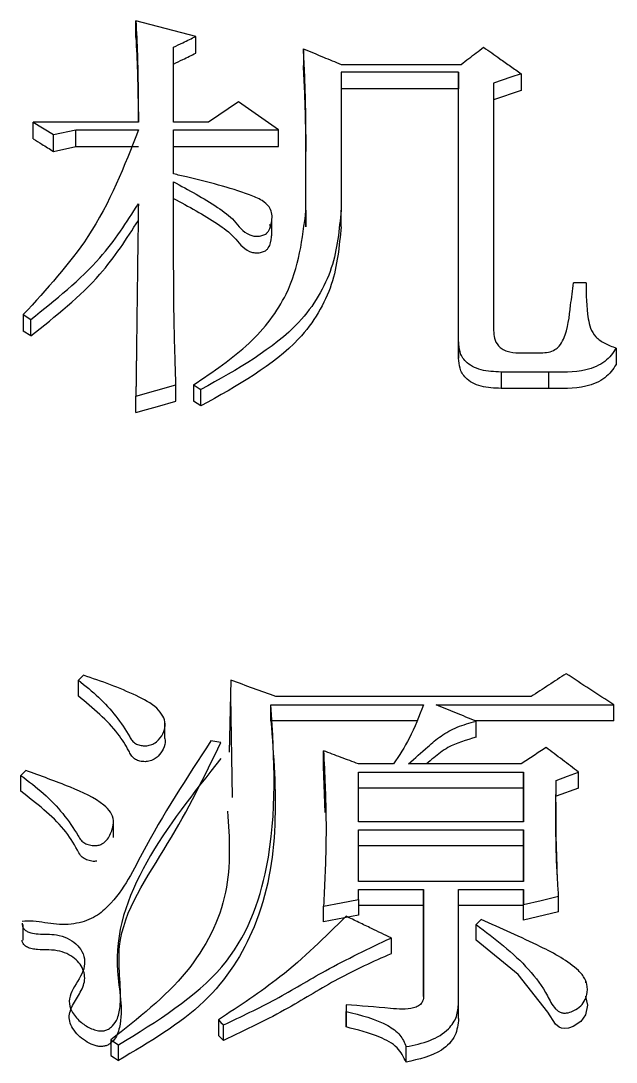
# Model space of a CAD drawing. Header units: millimetres. Extents: x 2379 to 4059, y 879 to 2067.
# Drawn here: x 2711.933 to 2714.507, y 1840.408 to 1844.911 of the extents above; entities that cross this region are included whole.
import ezdxf

# ---------------------------------------------------------------- set-up
doc = ezdxf.new("R2010")
doc.units = ezdxf.units.MM

msp = doc.modelspace()

# ---------------------------------------------------------------- linework, layer by layer
at = {"color": 7, "linetype": 'Continuous', "lineweight": 25}
for p, q in [((2712.6901, 1844.844), (2712.4304, 1844.9111)), ((2712.4304, 1844.8383), (2712.4304, 1844.9111)), ((2712.6901, 1844.7712), (2712.6901, 1844.844)), ((2712.5927, 1844.473), (2712.5927, 1844.7969)), ((2713.1552, 1844.7902), (2713.1552, 1844.7175)), ((2713.3175, 1844.7229), (2713.8367, 1844.7229)), ((2713.3175, 1844.6892), (2713.3175, 1844.0926)), ((2713.8259, 1844.6892), (2713.3175, 1844.6892)), ((2713.8259, 1843.5236), (2713.8259, 1844.6892)), ((2713.8259, 1844.6892), (2713.8259, 1844.6166)), ((2713.9773, 1844.642), (2713.9773, 1843.5718)), ((2714.0963, 1844.6824), (2714.0963, 1844.6099)), ((2713.8259, 1844.6166), (2713.3175, 1844.6166)), ((2713.8259, 1843.4525), (2713.8259, 1844.6166)), ((2714.0963, 1844.6099), (2713.9773, 1844.5695)), ((2712.874, 1844.561), (2712.7441, 1844.473)), ((2713.047, 1844.4392), (2712.874, 1844.561)), ((2711.9869, 1844.4731), (2712.0735, 1844.4189)), ((2712.4413, 1844.4731), (2711.9869, 1844.4731)), ((2711.9869, 1844.4008), (2711.9869, 1844.4731)), ((2712.7441, 1844.473), (2712.5927, 1844.473)), ((2712.0735, 1844.4189), (2712.1708, 1844.4392)), ((2712.0735, 1844.3467), (2712.0735, 1844.4189)), ((2712.1708, 1844.4392), (2712.4412, 1844.4392)), ((2712.1708, 1844.367), (2712.1708, 1844.4392)), ((2712.5927, 1844.4392), (2713.047, 1844.4392)), ((2712.5927, 1844.2492), (2712.5927, 1844.4392)), ((2713.047, 1844.367), (2713.047, 1844.4392)), ((2713.166, 1844.0926), (2713.166, 1844.4189)), ((2713.166, 1844.4189), (2713.166, 1844.3467)), ((2712.0735, 1844.3467), (2712.1708, 1844.367)), ((2712.1708, 1844.367), (2712.4412, 1844.367)), ((2712.5927, 1844.367), (2713.047, 1844.367)), ((2713.166, 1844.0208), (2713.166, 1844.3467)), ((2713.0177, 1843.9813), (2713.0177, 1844.0538)), ((2713.166, 1844.0926), (2713.166, 1844.0208)), ((2713.3175, 1844.0208), (2713.3175, 1844.0926)), ((2714.3776, 1843.778), (2714.3235, 1843.778)), ((2711.9437, 1843.6406), (2711.9761, 1843.62)), ((2711.9437, 1843.6406), (2711.9437, 1843.5694)), ((2711.9761, 1843.5488), (2711.9761, 1843.62)), ((2711.9761, 1843.5488), (2711.9437, 1843.5694)), ((2713.8259, 1843.5236), (2713.8259, 1843.4525)), ((2714.0855, 1843.4753), (2714.1829, 1843.4753)), ((2714.5074, 1843.496), (2714.5074, 1843.425)), ((2714.2153, 1843.3924), (2714.0098, 1843.3924)), ((2714.0098, 1843.3924), (2714.0098, 1843.3216)), ((2714.2153, 1843.3924), (2714.2153, 1843.3216)), ((2712.4305, 1843.2887), (2712.6035, 1843.3371)), ((2712.6035, 1843.2664), (2712.6035, 1843.3371)), ((2712.4305, 1843.218), (2712.4305, 1843.2887)), ((2712.7117, 1843.2456), (2712.7117, 1843.3164)), ((2714.2153, 1843.3216), (2714.0098, 1843.3216)), ((2712.7117, 1843.2456), (2712.6793, 1843.2664)), ((2712.1817, 1841.9906), (2712.1817, 1842.0597)), ((2712.8415, 1842.0596), (2712.8335, 1841.7479)), ((2712.8485, 1841.5521), (2712.8415, 1841.9905)), ((2714.1396, 1841.9888), (2713.0362, 1841.9888)), ((2713.0146, 1841.9534), (2713.6744, 1841.9534)), ((2713.0146, 1841.8844), (2713.0146, 1841.9534)), ((2713.7285, 1841.9534), (2714.4966, 1841.9534)), ((2714.4966, 1841.8844), (2714.4966, 1841.9534)), ((2712.5557, 1841.8109), (2712.5557, 1841.8805)), ((2713.6449, 1841.8844), (2713.0146, 1841.8844)), ((2714.4966, 1841.8844), (2713.8969, 1841.8844)), ((2713.9017, 1841.8136), (2713.9017, 1841.8825)), ((2712.7983, 1841.7902), (2712.755, 1841.7973)), ((2713.2418, 1841.6859), (2713.2418, 1841.7546)), ((2713.2497, 1841.4877), (2713.2418, 1841.6859)), ((2713.5447, 1841.6977), (2713.3932, 1841.6977)), ((2714.0963, 1841.6977), (2713.6096, 1841.6977)), ((2711.9329, 1841.5793), (2711.9329, 1841.6479)), ((2713.3932, 1841.6621), (2714.1072, 1841.6621)), ((2713.3932, 1841.448), (2713.3932, 1841.6621)), ((2714.1072, 1841.6621), (2714.1072, 1841.448)), ((2714.1072, 1841.5935), (2714.1072, 1841.6621)), ((2714.2478, 1841.5579), (2714.2478, 1841.6264)), ((2714.3451, 1841.5935), (2714.3451, 1841.6621)), ((2714.1072, 1841.5935), (2713.3932, 1841.5935)), ((2714.1072, 1841.448), (2714.1072, 1841.5935)), ((2714.3451, 1841.5935), (2714.2478, 1841.5579)), ((2712.3338, 1841.3794), (2712.3338, 1841.4485)), ((2714.1072, 1841.448), (2713.3932, 1841.448)), ((2713.3932, 1841.4122), (2714.1072, 1841.4122)), ((2713.3932, 1841.19), (2713.3932, 1841.4122)), ((2714.1072, 1841.4122), (2714.1072, 1841.19)), ((2714.1072, 1841.3439), (2714.1072, 1841.4122)), ((2714.1072, 1841.3439), (2713.3932, 1841.3439)), ((2714.1072, 1841.19), (2714.1072, 1841.3439)), ((2714.1072, 1841.19), (2713.3932, 1841.19)), ((2713.3932, 1841.1541), (2713.6745, 1841.1541)), ((2713.3932, 1841.111), (2713.3932, 1841.1541)), ((2713.6745, 1841.1541), (2713.6745, 1840.6926)), ((2713.6745, 1841.0862), (2713.6745, 1841.1541)), ((2713.8259, 1841.1541), (2714.1072, 1841.1541)), ((2713.8259, 1840.6637), (2713.8259, 1841.1541)), ((2714.1072, 1841.1541), (2714.1072, 1841.0894)), ((2714.1072, 1841.0862), (2714.1072, 1841.1541)), ((2713.2418, 1841.0144), (2713.2418, 1841.0822)), ((2713.3932, 1841.111), (2713.3932, 1841.0431)), ((2713.6745, 1841.0862), (2713.3932, 1841.0862)), ((2713.6745, 1840.6925), (2713.6745, 1841.0862)), ((2714.1072, 1841.0862), (2713.8259, 1841.0862)), ((2714.1072, 1841.0216), (2714.1072, 1841.0894)), ((2714.1072, 1841.0216), (2714.1072, 1841.0862)), ((2714.2586, 1841.0575), (2714.2586, 1841.1254)), ((2713.3932, 1841.0431), (2713.2418, 1841.0144)), ((2714.2586, 1841.0575), (2714.1072, 1841.0216)), ((2711.9437, 1840.9349), (2711.9437, 1841.0026)), ((2713.9233, 1841.0247), (2713.9016, 1841.0031)), ((2713.5347, 1840.945), (2713.5347, 1840.8774)), ((2714.3764, 1840.7507), (2714.3764, 1840.7597)), ((2714.3764, 1840.6916), (2714.3764, 1840.6929)), ((2713.3391, 1840.6564), (2713.3391, 1840.6274)), ((2713.3391, 1840.6564), (2713.3391, 1840.5891)), ((2713.8259, 1840.5963), (2713.8259, 1840.6637)), ((2712.7875, 1840.5912), (2712.7875, 1840.524)), ((2713.3391, 1840.5602), (2713.3391, 1840.6274)), ((2712.8094, 1840.502), (2712.8094, 1840.5692)), ((2712.3223, 1840.5042), (2712.3547, 1840.4824)), ((2712.3223, 1840.5042), (2712.3223, 1840.4371)), ((2712.3547, 1840.4153), (2712.3547, 1840.4824)), ((2713.5987, 1840.408), (2713.5987, 1840.4751))]:
    msp.add_line(p, q, dxfattribs=at)
at = {"color": 7, "linetype": 'Continuous', "lineweight": 25, "flags": 128}
for points in [[(2714.0963, 1844.6824), (2714.0515, 1844.6672), (2714.0144, 1844.6546), (2713.9773, 1844.642)], [(2712.6793, 1843.3371), (2712.6792, 1843.3062), (2712.6792, 1843.2863), (2712.6793, 1843.2664)], [(2712.6793, 1843.3371), (2712.6874, 1843.332), (2712.6955, 1843.3268), (2712.7036, 1843.3216), (2712.7117, 1843.3164)], [(2712.4305, 1843.218), (2712.477, 1843.231), (2712.5234, 1843.244), (2712.6035, 1843.2664)], [(2712.2033, 1842.0809), (2712.1978, 1842.0755), (2712.1898, 1842.0676), (2712.1817, 1842.0597)], [(2711.9545, 1841.6692), (2711.949, 1841.6638), (2711.941, 1841.6558), (2711.9329, 1841.6479)], [(2714.2478, 1841.6264), (2714.2965, 1841.6442), (2714.3451, 1841.6621)], [(2713.2418, 1841.0822), (2713.3175, 1841.0966), (2713.3932, 1841.111)], [(2714.1072, 1841.0894), (2714.1829, 1841.1074), (2714.2586, 1841.1254)], [(2713.9016, 1840.9353), (2713.9016, 1840.9601), (2713.9016, 1840.9816), (2713.9016, 1841.0031)], [(2714.3752, 1840.6917), (2714.3829, 1840.6544), (2714.3741, 1840.6131), (2714.354, 1840.5842), (2714.3215, 1840.562), (2714.3011, 1840.5549), (2714.2843, 1840.5531), (2714.2715, 1840.5548), (2714.2602, 1840.5596), (2714.2452, 1840.5717), (2714.2121, 1840.6236), (2714.0839, 1840.7875), (2713.9016, 1840.9353), (2713.9016, 1840.9353)], [(2712.7875, 1840.5912), (2712.7984, 1840.5802), (2712.8093, 1840.5692)], [(2712.8093, 1840.502), (2712.8038, 1840.5076), (2712.7983, 1840.5131), (2712.7875, 1840.524)], [(2712.3223, 1840.4371), (2712.3385, 1840.4262), (2712.3547, 1840.4153)]]:
    msp.add_lwpolyline(points, dxfattribs=at)
at = {"color": 7, "linetype": 'Continuous', "lineweight": 25}
for points, knots in [([(2712.4304, 1844.9111), (2712.4328, 1844.8625), (2712.4374, 1844.7655), (2712.4404, 1844.6194), (2712.441, 1844.5218), (2712.4413, 1844.4731)], [0, 0, 0, 0, 0.334125, 0.667044, 1, 1, 1, 1]), ([(2712.4304, 1844.8383), (2712.4328, 1844.7897), (2712.4374, 1844.6927), (2712.44, 1844.5709), (2712.4405, 1844.4976), (2712.4407, 1844.4731)], [0, 0, 0, 0, 0.400506, 0.798788, 1, 1, 1, 1]), ([(2712.5927, 1844.7969), (2712.6063, 1844.8035), (2712.6294, 1844.8146), (2712.6618, 1844.8303), (2712.6806, 1844.8394), (2712.6901, 1844.844)], [0, 0, 0, 0, 0.419956, 0.7099794, 1, 1, 1, 1]), ([(2713.166, 1844.4189), (2713.1656, 1844.4664), (2713.165, 1844.5523), (2713.1609, 1844.676), (2713.1571, 1844.7521), (2713.1552, 1844.7902)], [0, 0, 0, 0, 0.382976, 0.691466, 1, 1, 1, 1]), ([(2713.1552, 1844.7902), (2713.1696, 1844.7842), (2713.1984, 1844.7722), (2713.2525, 1844.7498), (2713.2922, 1844.7333), (2713.3175, 1844.7229)], [0, 0, 0, 0, 0.266473, 0.532946, 1, 1, 1, 1]), ([(2713.8367, 1844.7229), (2713.848, 1844.7314), (2713.8699, 1844.7481), (2713.9023, 1844.7728), (2713.9235, 1844.7888), (2713.9341, 1844.7969)], [0, 0, 0, 0, 0.34784, 0.673919, 1, 1, 1, 1]), ([(2713.9341, 1844.7969), (2713.9576, 1844.7803), (2713.9963, 1844.753), (2714.0504, 1844.7148), (2714.081, 1844.6932), (2714.0963, 1844.6824)], [0, 0, 0, 0, 0.434497, 0.717248, 1, 1, 1, 1]), ([(2712.5927, 1844.7242), (2712.6063, 1844.7308), (2712.6294, 1844.7419), (2712.6618, 1844.7576), (2712.6807, 1844.7667), (2712.6901, 1844.7712)], [0, 0, 0, 0, 0.420135, 0.710066, 1, 1, 1, 1]), ([(2713.166, 1844.3467), (2713.1656, 1844.3942), (2713.165, 1844.48), (2713.1609, 1844.6036), (2713.1571, 1844.6795), (2713.1552, 1844.7175)], [0, 0, 0, 0, 0.383474, 0.691715, 1, 1, 1, 1]), ([(2712.4412, 1844.4392), (2712.3805, 1844.2819), (2712.2715, 1843.9994), (2712.0444, 1843.7508), (2711.9437, 1843.6406)], [0, 0, 0, 0, 0.556811, 1, 1, 1, 1]), ([(2711.9869, 1844.4008), (2711.9993, 1844.3931), (2712.0199, 1844.3802), (2712.0488, 1844.3622), (2712.0652, 1844.3518), (2712.0735, 1844.3467)], [0, 0, 0, 0, 0.428611, 0.714305, 1, 1, 1, 1]), ([(2712.5927, 1844.2152), (2712.6584, 1844.1797), (2712.7533, 1844.1285), (2712.8602, 1844.0498), (2712.8943, 1843.9937), (2712.9409, 1843.9796), (2712.9607, 1843.979), (2712.9797, 1843.9827), (2712.9949, 1843.9907), (2713.0073, 1844.0049), (2713.0168, 1844.0356), (2713.0239, 1844.0719), (2713.0067, 1844.1099), (2712.9742, 1844.138), (2712.8548, 1844.1855), (2712.7232, 1844.2185), (2712.6116, 1844.2448), (2712.5927, 1844.2492)], [0, 0, 0, 0, 0.209542, 0.302718, 0.395823, 0.412031, 0.428214, 0.444989, 0.461063, 0.475111, 0.504204, 0.574217, 0.604801, 0.646447, 0.701904, 0.949434, 1, 1, 1, 1]), ([(2712.6035, 1843.3371), (2712.6033, 1843.3457), (2712.6027, 1843.3627), (2712.602, 1843.384), (2712.6015, 1843.4011), (2712.6011, 1843.4138), (2712.6007, 1843.4266), (2712.6003, 1843.4394), (2712.6, 1843.4521), (2712.5995, 1843.4692), (2712.5988, 1843.4904), (2712.5981, 1843.5159), (2712.5975, 1843.5414), (2712.5969, 1843.5669), (2712.5963, 1843.5924), (2712.5958, 1843.6178), (2712.5952, 1843.6517), (2712.594, 1843.745), (2712.5938, 1843.8465), (2712.5934, 1843.935), (2712.5933, 1843.9603), (2712.5933, 1843.973), (2712.5932, 1843.9898), (2712.5932, 1844.0067), (2712.5931, 1844.0235), (2712.5931, 1844.0362), (2712.5931, 1844.0488), (2712.593, 1844.0614), (2712.593, 1844.074), (2712.593, 1844.0866), (2712.593, 1844.0992), (2712.5929, 1844.1119), (2712.5929, 1844.1224), (2712.5929, 1844.1308), (2712.5929, 1844.1371), (2712.5929, 1844.1434), (2712.5928, 1844.1497), (2712.5928, 1844.156), (2712.5928, 1844.1623), (2712.5928, 1844.1707), (2712.5928, 1844.1791), (2712.5928, 1844.1874), (2712.5928, 1844.1937), (2712.5927, 1844.2), (2712.5927, 1844.2072), (2712.5927, 1844.2123), (2712.5927, 1844.2152)], [0, 0, 0, 0, 0.028899, 0.057798, 0.072248, 0.086697, 0.101147, 0.115596, 0.130046, 0.144495, 0.173394, 0.202293, 0.231192, 0.260091, 0.28899, 0.317889, 0.346789, 0.404587, 0.63578, 0.693578, 0.708028, 0.722478, 0.736927, 0.765826, 0.780276, 0.794725, 0.809175, 0.823624, 0.838074, 0.852523, 0.866973, 0.881422, 0.895872, 0.903096, 0.910321, 0.917546, 0.924771, 0.931996, 0.93922, 0.946445, 0.960895, 0.968119, 0.975344, 0.982569, 0.989794, 1, 1, 1, 1]), ([(2712.5927, 1844.1433), (2712.6584, 1844.1079), (2712.7532, 1844.0568), (2712.8598, 1843.9783), (2712.8939, 1843.9229), (2712.9397, 1843.9082), (2712.9594, 1843.9073), (2712.9786, 1843.9107), (2712.9941, 1843.9185), (2713.0067, 1843.9323), (2713.0164, 1843.9604), (2713.0203, 1843.9935), (2713.0171, 1844.0216), (2713.0095, 1844.0297), (2713.0091, 1844.0301)], [0, 0, 0, 0, 0.350045, 0.504704, 0.659256, 0.686265, 0.713234, 0.741261, 0.768308, 0.791944, 0.838677, 0.940849, 0.997309, 1, 1, 1, 1]), ([(2711.9761, 1843.62), (2712.0835, 1843.7055), (2712.2739, 1843.8571), (2712.3904, 1844.0401), (2712.4412, 1844.1199)], [0, 0, 0, 0, 0.564151, 1, 1, 1, 1]), ([(2712.4413, 1844.1199), (2712.4399, 1844.018), (2712.4384, 1843.9097), (2712.4369, 1843.7945), (2712.4366, 1843.7689), (2712.4362, 1843.7432), (2712.4359, 1843.7176), (2712.4356, 1843.692), (2712.4352, 1843.6663), (2712.4349, 1843.6406), (2712.4346, 1843.6149), (2712.4343, 1843.5892), (2712.4339, 1843.5635), (2712.4336, 1843.5378), (2712.4333, 1843.5121), (2712.4329, 1843.4799), (2712.4326, 1843.4541), (2712.4322, 1843.4284), (2712.4319, 1843.4026), (2712.4316, 1843.3768), (2712.4313, 1843.351), (2712.431, 1843.3348), (2712.4309, 1843.3196), (2712.4307, 1843.3053), (2712.4305, 1843.2942), (2712.4305, 1843.2887)], [0, 0, 0, 0, 0.37025, 0.393391, 0.416531, 0.462812, 0.485953, 0.509093, 0.555374, 0.578515, 0.601655, 0.647937, 0.671077, 0.694218, 0.740499, 0.763639, 0.80992, 0.833061, 0.856201, 0.902482, 0.925623, 0.948764, 0.960334, 0.980167, 1, 1, 1, 1]), ([(2712.6793, 1843.3371), (2712.7644, 1843.3941), (2712.9326, 1843.5066), (2713.1269, 1843.7656), (2713.1512, 1843.9691), (2713.166, 1844.0926)], [0, 0, 0, 0, 0.287344, 0.567754, 1, 1, 1, 1]), ([(2713.3175, 1844.0926), (2713.31, 1844.0087), (2713.2951, 1843.84), (2713.1233, 1843.5463), (2712.869, 1843.4042), (2712.7117, 1843.3164)], [0, 0, 0, 0, 0.274101, 0.551296, 1, 1, 1, 1]), ([(2711.9761, 1843.5488), (2712.0835, 1843.6342), (2712.2738, 1843.7856), (2712.3904, 1843.9684), (2712.4412, 1844.0481)], [0, 0, 0, 0, 0.56421, 1, 1, 1, 1]), ([(2713.3175, 1844.0208), (2713.31, 1843.9371), (2713.2951, 1843.7686), (2713.1233, 1843.4751), (2712.8689, 1843.3333), (2712.7117, 1843.2456)], [0, 0, 0, 0, 0.274008, 0.551158, 1, 1, 1, 1]), ([(2714.1829, 1843.4753), (2714.1936, 1843.4758), (2714.2151, 1843.4769), (2714.2428, 1843.4876), (2714.266, 1843.5072), (2714.2991, 1843.571), (2714.3075, 1843.6646), (2714.3189, 1843.7457), (2714.3235, 1843.778)], [0, 0, 0, 0, 0.06555, 0.131385, 0.187199, 0.284615, 0.7156, 1, 1, 1, 1]), ([(2714.3776, 1843.778), (2714.3777, 1843.7267), (2714.3779, 1843.6487), (2714.4018, 1843.5539), (2714.4568, 1843.5146), (2714.4904, 1843.5022), (2714.5074, 1843.496)], [0, 0, 0, 0, 0.492388, 0.748171, 0.872567, 1, 1, 1, 1]), ([(2713.9773, 1843.5718), (2713.9779, 1843.5606), (2713.979, 1843.538), (2713.9924, 1843.5102), (2714.0131, 1843.4913), (2714.0426, 1843.4779), (2714.0686, 1843.4763), (2714.0855, 1843.4753)], [0, 0, 0, 0, 0.24079, 0.483382, 0.613891, 0.747761, 1, 1, 1, 1]), ([(2714.0098, 1843.3924), (2713.9801, 1843.3936), (2713.9222, 1843.3959), (2713.8548, 1843.4316), (2713.8289, 1843.4791), (2713.8269, 1843.5088), (2713.8259, 1843.5236)], [0, 0, 0, 0, 0.294497, 0.575733, 0.789018, 1, 1, 1, 1]), ([(2714.5074, 1843.496), (2714.4935, 1843.4755), (2714.4653, 1843.434), (2714.3582, 1843.3882), (2714.2702, 1843.3908), (2714.2153, 1843.3924)], [0, 0, 0, 0, 0.2689236, 0.5440594, 1, 1, 1, 1]), ([(2714.0098, 1843.3216), (2713.9801, 1843.3227), (2713.9222, 1843.325), (2713.8548, 1843.3607), (2713.8289, 1843.4081), (2713.8269, 1843.4378), (2713.8259, 1843.4525)], [0, 0, 0, 0, 0.29468, 0.575963, 0.789151, 1, 1, 1, 1]), ([(2714.5074, 1843.425), (2714.4935, 1843.4045), (2714.4653, 1843.3631), (2714.3581, 1843.3173), (2714.2702, 1843.32), (2714.2153, 1843.3216)], [0, 0, 0, 0, 0.268765, 0.5438974, 1, 1, 1, 1]), ([(2712.1817, 1842.0597), (2712.2117, 1842.0357), (2712.3022, 1841.963), (2712.3724, 1841.8704), (2712.4132, 1841.799), (2712.4278, 1841.7853), (2712.4468, 1841.7779), (2712.4677, 1841.7755), (2712.489, 1841.7775), (2712.5114, 1841.7863), (2712.5348, 1841.8062), (2712.5531, 1841.8355), (2712.5597, 1841.8715), (2712.5488, 1841.9067), (2712.512, 1841.9529), (2712.4289, 1841.9959), (2712.3211, 1842.0413), (2712.2427, 1842.0677), (2712.2033, 1842.0809)], [0, 0, 0, 0, 0.117103, 0.353724, 0.376614, 0.395602, 0.414782, 0.431323, 0.450524, 0.470069, 0.496423, 0.543443, 0.584386, 0.625263, 0.671715, 0.773941, 0.886489, 1, 1, 1, 1]), ([(2714.291, 1842.0879), (2714.2658, 1842.0714), (2714.2153, 1842.0384), (2714.1648, 1842.0054), (2714.1396, 1841.9888)], [0, 0, 0, 0, 0.499999, 1, 1, 1, 1]), ([(2714.4966, 1841.9534), (2714.4623, 1841.9758), (2714.3938, 1842.0207), (2714.3253, 1842.0655), (2714.291, 1842.0879)], [0, 0, 0, 0, 0.5, 1, 1, 1, 1]), ([(2712.5538, 1841.8109), (2712.5551, 1841.8075), (2712.5609, 1841.7915), (2712.5503, 1841.7628), (2712.5324, 1841.735), (2712.51, 1841.7168), (2712.4879, 1841.7084), (2712.4643, 1841.7067), (2712.4424, 1841.7102), (2712.4227, 1841.72), (2712.4093, 1841.7358), (2712.3903, 1841.7732), (2712.3513, 1841.8351), (2712.2759, 1841.9138), (2712.2133, 1841.9649), (2712.1817, 1841.9906)], [0, 0, 0, 0, 0.021403, 0.100058, 0.170578, 0.207877, 0.245607, 0.2775, 0.3105, 0.342312, 0.37979, 0.420748, 0.584742, 0.790782, 1, 1, 1, 1]), ([(2712.3547, 1840.4824), (2712.5226, 1840.5857), (2712.8523, 1840.7887), (2713.0517, 1841.3384), (2713.0287, 1841.7203), (2713.0146, 1841.9534)], [0, 0, 0, 0, 0.287943, 0.565415, 1, 1, 1, 1]), ([(2713.6744, 1841.9534), (2713.6558, 1841.9044), (2713.6226, 1841.8166), (2713.5686, 1841.7341), (2713.5447, 1841.6977)], [0, 0, 0, 0, 0.557901, 1, 1, 1, 1]), ([(2713.9016, 1841.8825), (2713.887, 1841.8885), (2713.8577, 1841.9005), (2713.8, 1841.9241), (2713.7569, 1841.9418), (2713.7285, 1841.9534)], [0, 0, 0, 0, 0.253937, 0.507874, 1, 1, 1, 1]), ([(2713.0146, 1841.8844), (2713.0374, 1841.5829), (2713.0692, 1841.1611), (2712.7515, 1840.6484), (2712.4885, 1840.4939), (2712.3547, 1840.4153)], [0, 0, 0, 0, 0.5518, 0.771887, 1, 1, 1, 1]), ([(2713.6096, 1841.6977), (2713.6372, 1841.7225), (2713.6829, 1841.7636), (2713.7487, 1841.8199), (2713.8183, 1841.8598), (2713.8736, 1841.8749), (2713.9016, 1841.8825)], [0, 0, 0, 0, 0.3349013, 0.5525999, 0.7736255, 1, 1, 1, 1]), ([(2713.9016, 1841.8136), (2713.8587, 1841.801), (2713.7887, 1841.7805), (2713.7263, 1841.7316), (2713.6974, 1841.7067), (2713.687, 1841.6977)], [0, 0, 0, 0, 0.503492, 0.820845, 1, 1, 1, 1]), ([(2711.9381, 1841.0093), (2711.9384, 1841.0046), (2711.9389, 1840.9954), (2711.9471, 1840.9828), (2711.9595, 1840.9726), (2711.98, 1840.9648), (2712.0233, 1840.9605), (2712.0782, 1840.9639), (2712.1352, 1840.946), (2712.1736, 1840.9203), (2712.2004, 1840.8856), (2712.2126, 1840.8443), (2712.1998, 1840.7837), (2712.1575, 1840.7314), (2712.138, 1840.6717), (2712.151, 1840.625), (2712.1848, 1840.585), (2712.2235, 1840.5581), (2712.2559, 1840.5457), (2712.2781, 1840.5422), (2712.2971, 1840.5442), (2712.3147, 1840.5515), (2712.335, 1840.5685), (2712.3568, 1840.6037), (2712.3724, 1840.7209), (2712.3199, 1840.9858), (2712.585, 1841.3539), (2712.727, 1841.6445), (2712.7983, 1841.7902)], [0, 0, 0, 0, 0.006979, 0.013925, 0.020645, 0.027359, 0.039158, 0.068779, 0.087565, 0.106337, 0.125711, 0.147046, 0.168852, 0.216529, 0.237968, 0.259695, 0.286308, 0.307882, 0.318004, 0.326525, 0.332753, 0.33899, 0.348555, 0.366353, 0.396306, 0.524136, 0.761431, 1, 1, 1, 1]), ([(2712.755, 1841.7973), (2712.6508, 1841.638), (2712.4943, 1841.3987), (2712.3668, 1841.1283), (2712.2658, 1841.0431), (2712.2281, 1841.0235), (2712.1852, 1841.0097), (2712.1206, 1840.9997), (2712.0532, 1841.0076), (2711.988, 1841.02), (2711.9549, 1841.0176), (2711.9391, 1841.0164)], [0, 0, 0, 0, 0.492538, 0.740191, 0.77071, 0.80144, 0.832707, 0.864862, 0.933359, 0.96806, 1, 1, 1, 1]), ([(2714.2045, 1841.7688), (2714.1865, 1841.757), (2714.1504, 1841.7333), (2714.1144, 1841.7095), (2714.0963, 1841.6977)], [0, 0, 0, 0, 0.499999, 1, 1, 1, 1]), ([(2714.3451, 1841.6621), (2714.3217, 1841.6799), (2714.2748, 1841.7155), (2714.2279, 1841.751), (2714.2045, 1841.7688)], [0, 0, 0, 0, 0.499999, 1, 1, 1, 1]), ([(2712.7983, 1841.7214), (2712.5627, 1841.425), (2712.2688, 1841.0552), (2712.3809, 1840.6276), (2712.351, 1840.5278), (2712.3371, 1840.5051), (2712.3221, 1840.4902), (2712.3094, 1840.4818), (2712.2946, 1840.4766), (2712.2785, 1840.4754), (2712.2617, 1840.4775), (2712.2382, 1840.4845), (2712.2098, 1840.4997), (2712.1801, 1840.5239), (2712.1566, 1840.5526), (2712.1421, 1840.5837), (2712.1415, 1840.6262), (2712.1681, 1840.6753), (2712.1988, 1840.722), (2712.2106, 1840.7632), (2712.2081, 1840.7945), (2712.1955, 1840.8246), (2712.1733, 1840.8519), (2712.1419, 1840.8742), (2712.0862, 1840.8961), (2712.029, 1840.8923), (2711.9816, 1840.897), (2711.9639, 1840.9028), (2711.9525, 1840.9103), (2711.9456, 1840.9176), (2711.9403, 1840.9259), (2711.9389, 1840.932), (2711.9383, 1840.9349)], [0, 0, 0, 0, 0.497456, 0.620857, 0.636346, 0.651276, 0.658077, 0.664325, 0.67016, 0.675991, 0.682204, 0.688976, 0.70417, 0.720933, 0.738108, 0.754604, 0.770049, 0.801248, 0.833208, 0.848775, 0.864425, 0.880247, 0.89615, 0.91217, 0.928663, 0.965077, 0.973828, 0.982053, 0.986245, 0.990754, 0.995583, 1, 1, 1, 1]), ([(2713.2418, 1841.7546), (2713.2444, 1841.7043), (2713.2516, 1841.5678), (2713.2548, 1841.3438), (2713.2461, 1841.1695), (2713.2418, 1841.0822)], [0, 0, 0, 0, 0.225447, 0.61244, 1, 1, 1, 1]), ([(2711.9329, 1841.6479), (2711.9665, 1841.6226), (2712.0679, 1841.5462), (2712.1472, 1841.4466), (2712.191, 1841.3684), (2712.2083, 1841.3544), (2712.2297, 1841.3464), (2712.2516, 1841.3437), (2712.2717, 1841.3461), (2712.2894, 1841.3539), (2712.3126, 1841.3761), (2712.329, 1841.4103), (2712.3369, 1841.4526), (2712.3232, 1841.4897), (2712.2672, 1841.5457), (2712.1367, 1841.6032), (2712.0189, 1841.6459), (2711.9545, 1841.6692)], [0, 0, 0, 0, 0.118687, 0.359196, 0.382949, 0.402078, 0.421221, 0.441113, 0.455768, 0.470498, 0.490908, 0.548404, 0.590662, 0.633125, 0.674263, 0.821867, 1, 1, 1, 1]), ([(2714.2586, 1841.1254), (2714.257, 1841.1484), (2714.2546, 1841.183), (2714.252, 1841.229), (2714.2503, 1841.2635), (2714.2494, 1841.2894), (2714.2487, 1841.3095), (2714.2483, 1841.3239), (2714.2479, 1841.3411), (2714.2476, 1841.3583), (2714.2473, 1841.3727), (2714.2471, 1841.387), (2714.247, 1841.4014), (2714.2468, 1841.4186), (2714.2467, 1841.4358), (2714.2467, 1841.453), (2714.2467, 1841.4674), (2714.2467, 1841.4817), (2714.2467, 1841.496), (2714.2468, 1841.5132), (2714.2469, 1841.5276), (2714.247, 1841.539), (2714.247, 1841.5476), (2714.2471, 1841.5548), (2714.2471, 1841.5619), (2714.2472, 1841.5691), (2714.2473, 1841.5777), (2714.2474, 1841.5862), (2714.2474, 1841.5934), (2714.2475, 1841.6005), (2714.2476, 1841.6063), (2714.2476, 1841.612), (2714.2477, 1841.6163), (2714.2477, 1841.6211), (2714.2478, 1841.6245), (2714.2478, 1841.6264)], [0, 0, 0, 0, 0.137495, 0.206243, 0.274991, 0.343739, 0.360926, 0.3953, 0.429674, 0.464048, 0.498422, 0.515609, 0.549982, 0.584356, 0.61873, 0.653104, 0.687478, 0.704665, 0.739038, 0.773412, 0.807786, 0.824973, 0.84216, 0.859347, 0.86794, 0.885127, 0.902314, 0.919501, 0.936688, 0.945281, 0.962468, 0.971061, 0.979655, 0.988248, 1, 1, 1, 1]), ([(2712.2611, 1841.2772), (2712.2577, 1841.2769), (2712.2466, 1841.2755), (2712.2274, 1841.2789), (2712.2061, 1841.2873), (2712.1884, 1841.3032), (2712.1661, 1841.348), (2712.1218, 1841.4182), (2712.034, 1841.5016), (2711.9668, 1841.5533), (2711.9329, 1841.5793)], [0, 0, 0, 0, 0.018476, 0.061789, 0.105489, 0.149477, 0.212223, 0.462546, 0.729106, 1, 1, 1, 1]), ([(2714.2536, 1841.2086), (2714.2536, 1841.2086), (2714.2537, 1841.2084), (2714.2521, 1841.2478), (2714.2484, 1841.3531), (2714.2477, 1841.4456), (2714.2476, 1841.5042), (2714.2476, 1841.5287), (2714.2476, 1841.531), (2714.2475, 1841.5323)], [0, 0, 0, 0, 0.00357, 0.023068, 0.457318, 0.686208, 0.826116, 0.905274, 1, 1, 1, 1]), ([(2712.827, 1841.493), (2712.8346, 1841.3759), (2712.85, 1841.1376), (2712.6728, 1840.7802), (2712.4403, 1840.5971), (2712.3223, 1840.5042)], [0, 0, 0, 0, 0.322113, 0.656114, 1, 1, 1, 1]), ([(2713.3393, 1841.039), (2713.2482, 1840.9487), (2713.0842, 1840.7863), (2712.8788, 1840.6512), (2712.7875, 1840.5912)], [0, 0, 0, 0, 0.55543, 1, 1, 1, 1]), ([(2713.5343, 1840.9452), (2713.5061, 1840.9588), (2713.4595, 1840.9812), (2713.3945, 1841.0125), (2713.3577, 1841.0301), (2713.3393, 1841.039)], [0, 0, 0, 0, 0.433599, 0.716799, 1, 1, 1, 1]), ([(2711.9437, 1840.9353), (2711.9437, 1840.9382), (2711.9437, 1840.9427), (2711.9437, 1840.9475), (2711.9437, 1840.9495), (2711.9437, 1840.9499), (2711.9437, 1840.95), (2711.9437, 1840.9578), (2711.9437, 1840.9655), (2711.9437, 1840.9889), (2711.9437, 1840.9973), (2711.9437, 1841.003)], [0, 0, 0, 0, 0.098322, 0.150223, 0.156042, 0.157925, 0.159189, 0.159644, 0.360233, 0.564728, 1, 1, 1, 1]), ([(2713.9016, 1841.0031), (2713.942, 1840.9729), (2714.0637, 1840.8818), (2714.1834, 1840.7586), (2714.2311, 1840.6516), (2714.2554, 1840.6292), (2714.2685, 1840.6221), (2714.2842, 1840.6196), (2714.304, 1840.6219), (2714.3295, 1840.6317), (2714.3562, 1840.6507), (2714.3779, 1840.6825), (2714.386, 1840.723), (2714.3771, 1840.7679), (2714.3156, 1840.8382), (2714.1567, 1840.9216), (2714.0093, 1840.9867), (2713.9233, 1841.0247)], [0, 0, 0, 0, 0.117023, 0.353532, 0.409689, 0.421913, 0.431957, 0.442101, 0.453679, 0.472075, 0.49977, 0.527462, 0.568321, 0.610802, 0.649012, 0.795156, 1, 1, 1, 1]), ([(2712.8094, 1840.5692), (2712.8858, 1840.6053), (2713.0387, 1840.6775), (2713.2658, 1840.8177), (2713.4382, 1840.8994), (2713.5342, 1840.9449)], [0, 0, 0, 0, 0.306675, 0.613603, 1, 1, 1, 1]), ([(2713.5342, 1840.8772), (2713.456, 1840.8421), (2713.3004, 1840.7722), (2713.0768, 1840.6287), (2712.9049, 1840.5472), (2712.8094, 1840.502)], [0, 0, 0, 0, 0.309662, 0.616334, 1, 1, 1, 1]), ([(2713.6745, 1840.6926), (2713.6736, 1840.6829), (2713.6722, 1840.6673), (2713.653, 1840.6504), (2713.6088, 1840.633), (2713.498, 1840.6441), (2713.4023, 1840.6515), (2713.3391, 1840.6564)], [0, 0, 0, 0, 0.100834, 0.16221, 0.226726, 0.489604, 1, 1, 1, 1]), ([(2713.5987, 1840.4751), (2713.6341, 1840.4823), (2713.7035, 1840.4963), (2713.7823, 1840.5444), (2713.8214, 1840.6048), (2713.8244, 1840.6441), (2713.8259, 1840.6637)], [0, 0, 0, 0, 0.292672, 0.574648, 0.788772, 1, 1, 1, 1]), ([(2713.3391, 1840.6274), (2713.4028, 1840.6116), (2713.4906, 1840.5898), (2713.5772, 1840.5284), (2713.5916, 1840.4926), (2713.5987, 1840.4751)], [0, 0, 0, 0, 0.572425, 0.789887, 1, 1, 1, 1]), ([(2713.3391, 1840.5891), (2713.3391, 1840.5858), (2713.3391, 1840.5804), (2713.3391, 1840.5729), (2713.3391, 1840.5666), (2713.3391, 1840.5623), (2713.3391, 1840.5602)], [0, 0, 0, 0, 0.34, 0.56, 0.78, 1, 1, 1, 1]), ([(2713.8259, 1840.5963), (2713.8234, 1840.5715), (2713.8183, 1840.5211), (2713.7436, 1840.4406), (2713.6543, 1840.4205), (2713.5987, 1840.408)], [0, 0, 0, 0, 0.26941, 0.545308, 1, 1, 1, 1]), ([(2713.5987, 1840.408), (2713.5883, 1840.4302), (2713.567, 1840.4755), (2713.469, 1840.5281), (2713.3888, 1840.5479), (2713.3391, 1840.5602)], [0, 0, 0, 0, 0.267334, 0.547158, 1, 1, 1, 1])]:
    msp.add_open_spline(points, degree=3, knots=knots, dxfattribs=at)
for points in [[(2713.0362, 1841.9888), (2713.0038, 1842.0007), (2712.9389, 1842.0243), (2712.874, 1842.0478), (2712.8415, 1842.0596)], [(2713.3932, 1841.6977), (2713.368, 1841.7072), (2713.3175, 1841.7261), (2713.267, 1841.7451), (2713.2418, 1841.7546)]]:
    msp.add_open_spline(points, degree=3, dxfattribs=at)

doc.saveas('drawing.dxf')
